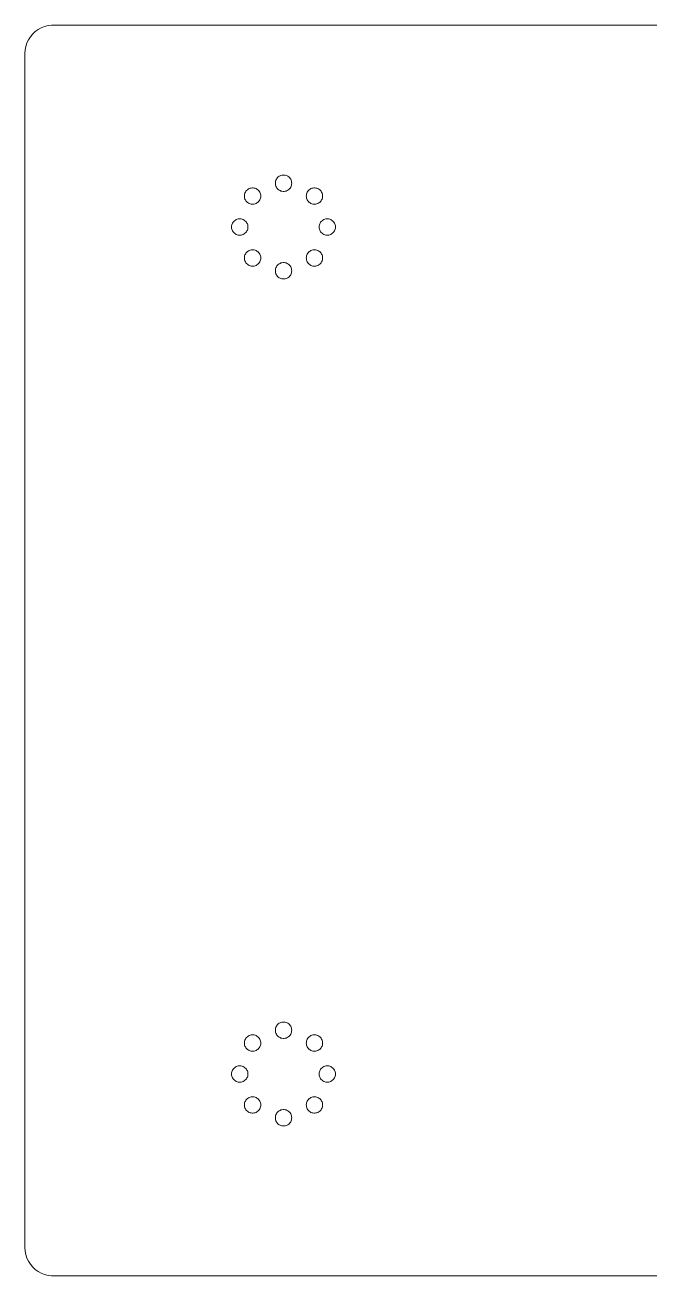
# Model space of a CAD drawing. Header units: millimetres. Extents: x -140 to 140, y -140 to 140.
# Drawn here: x -139.7 to 0, y -139.7 to 139.7 of the extents above; entities that cross this region are included whole.
import ezdxf

# ---------------------------------------------------------------- set-up
doc = ezdxf.new("R2010")
doc.units = ezdxf.units.MM
doc.layers.get('0').update_dxf_attribs({"linetype": 'CONTINUOUS', "lineweight": 0})

msp = doc.modelspace()

# ---------------------------------------------------------------- linework, layer by layer
for p, q in [((-133.35, 139.687), (-133.35, 139.7)), ((-133.35, 139.7), (133.35, 139.7)), ((-138.915, 136.409), (-138.487, 137.082)), ((-138.487, 137.082), (-137.979, 137.697)), ((-137.979, 137.697), (-137.398, 138.243)), ((-137.398, 138.243), (-136.753, 138.711)), ((-136.753, 138.711), (-136.054, 139.096)), ((-136.054, 139.096), (-135.312, 139.389)), ((-135.312, 139.389), (-134.54, 139.588)), ((-134.54, 139.588), (-133.749, 139.687)), ((-133.749, 139.687), (-133.35, 139.687)), ((-139.7, 133.35), (-139.65, 134.146)), ((-139.65, 134.146), (-139.501, 134.929)), ((-139.501, 134.929), (-139.254, 135.688)), ((-139.254, 135.688), (-138.915, 136.409)), ((-139.7, -133.35), (-139.7, 133.35)), ((-82.258, 106.163), (-82.03, 106.191)), ((-82.03, 106.191), (-81.8, 106.191)), ((-81.8, 106.191), (-81.572, 106.163)), ((-83.744, 104.366), (-83.729, 104.595)), ((-83.729, 104.137), (-83.744, 104.366)), ((-83.729, 104.595), (-83.686, 104.821)), ((-83.686, 103.911), (-83.729, 104.137)), ((-83.686, 104.821), (-83.615, 105.04)), ((-83.615, 103.693), (-83.686, 103.911)), ((-83.615, 105.04), (-83.518, 105.247)), ((-83.518, 103.485), (-83.615, 103.693)), ((-83.518, 105.247), (-83.395, 105.441)), ((-83.395, 103.291), (-83.518, 103.485)), ((-83.395, 105.441), (-83.248, 105.618)), ((-83.248, 105.618), (-83.081, 105.775)), ((-83.081, 105.775), (-82.895, 105.91)), ((-82.895, 105.91), (-82.694, 106.021)), ((-82.694, 106.021), (-82.48, 106.106)), ((-82.48, 106.106), (-82.258, 106.163)), ((-81.572, 106.163), (-81.35, 106.106)), ((-81.35, 106.106), (-81.136, 106.021)), ((-81.136, 106.021), (-80.935, 105.91)), ((-80.935, 105.91), (-80.749, 105.775)), ((-80.749, 105.775), (-80.582, 105.618)), ((-80.582, 105.618), (-80.435, 105.441)), ((-80.435, 105.441), (-80.312, 105.247)), ((-80.312, 103.485), (-80.435, 103.291)), ((-80.312, 105.247), (-80.215, 105.04)), ((-80.215, 103.693), (-80.312, 103.485)), ((-80.215, 105.04), (-80.144, 104.821)), ((-80.144, 103.911), (-80.215, 103.693)), ((-80.144, 104.821), (-80.101, 104.595)), ((-80.101, 104.137), (-80.144, 103.911)), ((-80.101, 104.595), (-80.086, 104.366)), ((-80.086, 104.366), (-80.101, 104.137)), ((-90.659, 101.502), (-90.644, 101.731)), ((-90.644, 101.273), (-90.659, 101.502)), ((-90.644, 101.731), (-90.601, 101.957)), ((-90.601, 101.047), (-90.644, 101.273)), ((-90.601, 101.957), (-90.53, 102.175)), ((-90.53, 100.829), (-90.601, 101.047)), ((-90.53, 102.175), (-90.432, 102.383)), ((-90.432, 100.621), (-90.53, 100.829)), ((-90.432, 102.383), (-90.309, 102.577)), ((-90.309, 100.427), (-90.432, 100.621)), ((-90.309, 102.577), (-90.163, 102.754)), ((-90.163, 102.754), (-89.996, 102.911)), ((-89.996, 102.911), (-89.81, 103.046)), ((-89.81, 103.046), (-89.608, 103.157)), ((-89.608, 103.157), (-89.395, 103.241)), ((-89.395, 103.241), (-89.172, 103.298)), ((-89.172, 103.298), (-88.945, 103.327)), ((-88.945, 103.327), (-88.715, 103.327)), ((-88.715, 103.327), (-88.487, 103.298)), ((-88.487, 103.298), (-88.265, 103.241)), ((-88.265, 103.241), (-88.051, 103.157)), ((-88.051, 103.157), (-87.85, 103.046)), ((-87.85, 103.046), (-87.664, 102.911)), ((-87.664, 102.911), (-87.497, 102.754)), ((-87.497, 102.754), (-87.35, 102.577)), ((-87.35, 102.577), (-87.227, 102.383)), ((-87.227, 100.621), (-87.35, 100.427)), ((-87.227, 102.383), (-87.129, 102.175)), ((-87.129, 100.829), (-87.227, 100.621)), ((-87.129, 102.175), (-87.058, 101.957)), ((-87.058, 101.047), (-87.129, 100.829)), ((-87.058, 101.957), (-87.015, 101.731)), ((-87.015, 101.273), (-87.058, 101.047)), ((-87.015, 101.731), (-87.001, 101.502)), ((-87.001, 101.502), (-87.015, 101.273)), ((-83.248, 103.114), (-83.395, 103.291)), ((-83.081, 102.957), (-83.248, 103.114)), ((-82.895, 102.822), (-83.081, 102.957)), ((-82.694, 102.712), (-82.895, 102.822)), ((-82.48, 102.627), (-82.694, 102.712)), ((-82.258, 102.57), (-82.48, 102.627)), ((-82.03, 102.541), (-82.258, 102.57)), ((-81.8, 102.541), (-82.03, 102.541)), ((-81.572, 102.57), (-81.8, 102.541)), ((-81.35, 102.627), (-81.572, 102.57)), ((-81.136, 102.712), (-81.35, 102.627)), ((-80.935, 102.822), (-81.136, 102.712)), ((-80.749, 102.957), (-80.935, 102.822)), ((-80.582, 103.114), (-80.749, 102.957)), ((-80.435, 103.291), (-80.582, 103.114)), ((-76.829, 101.502), (-76.815, 101.731)), ((-76.815, 101.273), (-76.829, 101.502)), ((-76.815, 101.731), (-76.772, 101.957)), ((-76.772, 101.047), (-76.815, 101.273)), ((-76.772, 101.957), (-76.701, 102.175)), ((-76.701, 100.829), (-76.772, 101.047)), ((-76.701, 102.175), (-76.603, 102.383)), ((-76.603, 100.621), (-76.701, 100.829)), ((-76.603, 102.383), (-76.48, 102.577)), ((-76.48, 100.427), (-76.603, 100.621)), ((-76.48, 102.577), (-76.333, 102.754)), ((-76.333, 102.754), (-76.166, 102.911)), ((-76.166, 102.911), (-75.98, 103.046)), ((-75.98, 103.046), (-75.779, 103.157)), ((-75.779, 103.157), (-75.565, 103.241)), ((-75.565, 103.241), (-75.343, 103.298)), ((-75.343, 103.298), (-75.115, 103.327)), ((-75.115, 103.327), (-74.885, 103.327)), ((-74.885, 103.327), (-74.658, 103.298)), ((-74.658, 103.298), (-74.435, 103.241)), ((-74.435, 103.241), (-74.222, 103.157)), ((-74.222, 103.157), (-74.02, 103.046)), ((-74.02, 103.046), (-73.834, 102.911)), ((-73.834, 102.911), (-73.667, 102.754)), ((-73.667, 102.754), (-73.521, 102.577)), ((-73.521, 102.577), (-73.398, 102.383)), ((-73.398, 100.621), (-73.521, 100.427)), ((-73.398, 102.383), (-73.3, 102.175)), ((-73.3, 100.829), (-73.398, 100.621)), ((-73.3, 102.175), (-73.229, 101.957)), ((-73.229, 101.047), (-73.3, 100.829)), ((-73.229, 101.957), (-73.186, 101.731)), ((-73.186, 101.273), (-73.229, 101.047)), ((-73.186, 101.731), (-73.171, 101.502)), ((-73.171, 101.502), (-73.186, 101.273)), ((-90.163, 100.25), (-90.309, 100.427)), ((-89.996, 100.093), (-90.163, 100.25)), ((-89.81, 99.958), (-89.996, 100.093)), ((-89.608, 99.847), (-89.81, 99.958)), ((-89.395, 99.763), (-89.608, 99.847)), ((-89.172, 99.706), (-89.395, 99.763)), ((-88.945, 99.677), (-89.172, 99.706)), ((-88.715, 99.677), (-88.945, 99.677)), ((-88.487, 99.706), (-88.715, 99.677)), ((-88.265, 99.763), (-88.487, 99.706)), ((-88.051, 99.847), (-88.265, 99.763)), ((-87.85, 99.958), (-88.051, 99.847)), ((-87.664, 100.093), (-87.85, 99.958)), ((-87.497, 100.25), (-87.664, 100.093)), ((-87.35, 100.427), (-87.497, 100.25)), ((-76.333, 100.25), (-76.48, 100.427)), ((-76.166, 100.093), (-76.333, 100.25)), ((-75.98, 99.958), (-76.166, 100.093)), ((-75.779, 99.847), (-75.98, 99.958)), ((-75.565, 99.763), (-75.779, 99.847)), ((-75.343, 99.706), (-75.565, 99.763)), ((-75.115, 99.677), (-75.343, 99.706)), ((-74.885, 99.677), (-75.115, 99.677)), ((-74.658, 99.706), (-74.885, 99.677)), ((-74.435, 99.763), (-74.658, 99.706)), ((-74.222, 99.847), (-74.435, 99.763)), ((-74.02, 99.958), (-74.222, 99.847)), ((-73.834, 100.093), (-74.02, 99.958)), ((-73.667, 100.25), (-73.834, 100.093)), ((-73.521, 100.427), (-73.667, 100.25)), ((-93.508, 94.816), (-93.465, 95.042)), ((-93.465, 95.042), (-93.394, 95.261)), ((-93.394, 95.261), (-93.297, 95.468)), ((-93.297, 95.468), (-93.174, 95.662)), ((-93.174, 95.662), (-93.027, 95.839)), ((-93.027, 95.839), (-92.86, 95.996)), ((-92.86, 95.996), (-92.674, 96.131)), ((-92.674, 96.131), (-92.473, 96.242)), ((-92.473, 96.242), (-92.259, 96.327)), ((-92.259, 96.327), (-92.037, 96.384)), ((-92.037, 96.384), (-91.809, 96.412)), ((-91.809, 96.412), (-91.579, 96.412)), ((-91.579, 96.412), (-91.351, 96.384)), ((-91.351, 96.384), (-91.129, 96.327)), ((-91.129, 96.327), (-90.915, 96.242)), ((-90.915, 96.242), (-90.714, 96.131)), ((-90.714, 96.131), (-90.528, 95.996)), ((-90.528, 95.996), (-90.361, 95.839)), ((-90.361, 95.839), (-90.214, 95.662)), ((-90.214, 95.662), (-90.091, 95.468)), ((-90.091, 95.468), (-89.994, 95.261)), ((-89.994, 95.261), (-89.923, 95.042)), ((-89.923, 95.042), (-89.88, 94.816)), ((-73.95, 94.816), (-73.907, 95.042)), ((-73.907, 95.042), (-73.836, 95.261)), ((-73.836, 95.261), (-73.739, 95.468)), ((-73.739, 95.468), (-73.616, 95.662)), ((-73.616, 95.662), (-73.469, 95.839)), ((-73.469, 95.839), (-73.302, 95.996)), ((-73.302, 95.996), (-73.116, 96.131)), ((-73.116, 96.131), (-72.915, 96.242)), ((-72.915, 96.242), (-72.701, 96.327)), ((-72.701, 96.327), (-72.479, 96.384)), ((-72.479, 96.384), (-72.251, 96.412)), ((-72.251, 96.412), (-72.021, 96.412)), ((-72.021, 96.412), (-71.793, 96.384)), ((-71.793, 96.384), (-71.571, 96.327)), ((-71.571, 96.327), (-71.357, 96.242)), ((-71.357, 96.242), (-71.156, 96.131)), ((-71.156, 96.131), (-70.97, 95.996)), ((-70.97, 95.996), (-70.803, 95.839)), ((-70.803, 95.839), (-70.656, 95.662)), ((-70.656, 95.662), (-70.533, 95.468)), ((-70.533, 95.468), (-70.436, 95.261)), ((-70.436, 95.261), (-70.365, 95.042)), ((-70.365, 95.042), (-70.322, 94.816)), ((-93.523, 94.587), (-93.508, 94.816)), ((-93.508, 94.358), (-93.523, 94.587)), ((-93.465, 94.132), (-93.508, 94.358)), ((-93.394, 93.914), (-93.465, 94.132)), ((-93.297, 93.706), (-93.394, 93.914)), ((-93.174, 93.512), (-93.297, 93.706)), ((-93.027, 93.335), (-93.174, 93.512)), ((-92.86, 93.178), (-93.027, 93.335)), ((-92.674, 93.043), (-92.86, 93.178)), ((-92.473, 92.933), (-92.674, 93.043)), ((-92.259, 92.848), (-92.473, 92.933)), ((-92.037, 92.791), (-92.259, 92.848)), ((-91.809, 92.762), (-92.037, 92.791)), ((-91.579, 92.762), (-91.809, 92.762)), ((-91.351, 92.791), (-91.579, 92.762)), ((-91.129, 92.848), (-91.351, 92.791)), ((-90.915, 92.933), (-91.129, 92.848)), ((-90.714, 93.043), (-90.915, 92.933)), ((-90.528, 93.178), (-90.714, 93.043)), ((-90.361, 93.335), (-90.528, 93.178)), ((-90.214, 93.512), (-90.361, 93.335)), ((-90.091, 93.706), (-90.214, 93.512)), ((-89.994, 93.914), (-90.091, 93.706)), ((-89.923, 94.132), (-89.994, 93.914)), ((-89.88, 94.358), (-89.923, 94.132)), ((-89.88, 94.816), (-89.865, 94.587)), ((-89.865, 94.587), (-89.88, 94.358)), ((-73.965, 94.587), (-73.95, 94.816)), ((-73.95, 94.358), (-73.965, 94.587)), ((-73.907, 94.132), (-73.95, 94.358)), ((-73.836, 93.914), (-73.907, 94.132)), ((-73.739, 93.706), (-73.836, 93.914)), ((-73.616, 93.512), (-73.739, 93.706)), ((-73.469, 93.335), (-73.616, 93.512)), ((-73.302, 93.178), (-73.469, 93.335)), ((-73.116, 93.043), (-73.302, 93.178)), ((-72.915, 92.933), (-73.116, 93.043)), ((-72.701, 92.848), (-72.915, 92.933)), ((-72.479, 92.791), (-72.701, 92.848)), ((-72.251, 92.762), (-72.479, 92.791)), ((-72.021, 92.762), (-72.251, 92.762)), ((-71.793, 92.791), (-72.021, 92.762)), ((-71.571, 92.848), (-71.793, 92.791)), ((-71.357, 92.933), (-71.571, 92.848)), ((-71.156, 93.043), (-71.357, 92.933)), ((-70.97, 93.178), (-71.156, 93.043)), ((-70.803, 93.335), (-70.97, 93.178)), ((-70.656, 93.512), (-70.803, 93.335)), ((-70.533, 93.706), (-70.656, 93.512)), ((-70.436, 93.914), (-70.533, 93.706)), ((-70.365, 94.132), (-70.436, 93.914)), ((-70.322, 94.358), (-70.365, 94.132)), ((-70.322, 94.816), (-70.307, 94.587)), ((-70.307, 94.587), (-70.322, 94.358)), ((-89.608, 89.327), (-89.395, 89.412)), ((-89.395, 89.412), (-89.172, 89.469)), ((-89.172, 89.469), (-88.945, 89.498)), ((-88.945, 89.498), (-88.715, 89.498)), ((-88.715, 89.498), (-88.487, 89.469)), ((-88.487, 89.469), (-88.265, 89.412)), ((-88.265, 89.412), (-88.051, 89.327)), ((-75.779, 89.327), (-75.565, 89.412)), ((-75.565, 89.412), (-75.343, 89.469)), ((-75.343, 89.469), (-75.115, 89.498)), ((-75.115, 89.498), (-74.885, 89.498)), ((-74.885, 89.498), (-74.658, 89.469)), ((-74.658, 89.469), (-74.435, 89.412)), ((-74.435, 89.412), (-74.222, 89.327)), ((-90.659, 87.672), (-90.644, 87.902)), ((-90.644, 87.443), (-90.659, 87.672)), ((-90.644, 87.902), (-90.601, 88.127)), ((-90.601, 87.218), (-90.644, 87.443)), ((-90.601, 88.127), (-90.53, 88.346)), ((-90.53, 86.999), (-90.601, 87.218)), ((-90.53, 88.346), (-90.432, 88.554)), ((-90.432, 86.791), (-90.53, 86.999)), ((-90.432, 88.554), (-90.309, 88.747)), ((-90.309, 86.598), (-90.432, 86.791)), ((-90.309, 88.747), (-90.163, 88.924)), ((-90.163, 88.924), (-89.996, 89.082)), ((-89.996, 89.082), (-89.81, 89.217)), ((-89.81, 89.217), (-89.608, 89.327)), ((-88.051, 89.327), (-87.85, 89.217)), ((-87.85, 89.217), (-87.664, 89.082)), ((-87.664, 89.082), (-87.497, 88.924)), ((-87.497, 88.924), (-87.35, 88.747)), ((-87.35, 88.747), (-87.227, 88.554)), ((-87.227, 86.791), (-87.35, 86.598)), ((-87.227, 88.554), (-87.129, 88.346)), ((-87.129, 86.999), (-87.227, 86.791)), ((-87.129, 88.346), (-87.058, 88.127)), ((-87.058, 87.218), (-87.129, 86.999)), ((-87.058, 88.127), (-87.015, 87.902)), ((-87.015, 87.443), (-87.058, 87.218)), ((-87.015, 87.902), (-87.001, 87.672)), ((-87.001, 87.672), (-87.015, 87.443)), ((-82.258, 86.605), (-82.03, 86.633)), ((-82.03, 86.633), (-81.8, 86.633)), ((-81.8, 86.633), (-81.572, 86.605)), ((-76.829, 87.672), (-76.815, 87.902)), ((-76.815, 87.443), (-76.829, 87.672)), ((-76.815, 87.902), (-76.772, 88.127)), ((-76.772, 87.218), (-76.815, 87.443)), ((-76.772, 88.127), (-76.701, 88.346)), ((-76.701, 86.999), (-76.772, 87.218)), ((-76.701, 88.346), (-76.603, 88.554)), ((-76.603, 86.791), (-76.701, 86.999)), ((-76.603, 88.554), (-76.48, 88.747)), ((-76.48, 86.598), (-76.603, 86.791)), ((-76.48, 88.747), (-76.333, 88.924)), ((-76.333, 88.924), (-76.166, 89.082)), ((-76.166, 89.082), (-75.98, 89.217)), ((-75.98, 89.217), (-75.779, 89.327)), ((-74.222, 89.327), (-74.02, 89.217)), ((-74.02, 89.217), (-73.834, 89.082)), ((-73.834, 89.082), (-73.667, 88.924)), ((-73.667, 88.924), (-73.521, 88.747)), ((-73.521, 88.747), (-73.398, 88.554)), ((-73.398, 86.791), (-73.521, 86.598)), ((-73.398, 88.554), (-73.3, 88.346)), ((-73.3, 86.999), (-73.398, 86.791)), ((-73.3, 88.346), (-73.229, 88.127)), ((-73.229, 87.218), (-73.3, 86.999)), ((-73.229, 88.127), (-73.186, 87.902)), ((-73.186, 87.443), (-73.229, 87.218)), ((-73.186, 87.902), (-73.171, 87.672)), ((-73.171, 87.672), (-73.186, 87.443)), ((-90.163, 86.421), (-90.309, 86.598)), ((-89.996, 86.263), (-90.163, 86.421)), ((-89.81, 86.128), (-89.996, 86.263)), ((-89.608, 86.018), (-89.81, 86.128)), ((-89.395, 85.933), (-89.608, 86.018)), ((-89.172, 85.876), (-89.395, 85.933)), ((-88.945, 85.847), (-89.172, 85.876)), ((-88.715, 85.847), (-88.945, 85.847)), ((-88.487, 85.876), (-88.715, 85.847)), ((-88.265, 85.933), (-88.487, 85.876)), ((-88.051, 86.018), (-88.265, 85.933)), ((-87.85, 86.128), (-88.051, 86.018)), ((-87.664, 86.263), (-87.85, 86.128)), ((-87.497, 86.421), (-87.664, 86.263)), ((-87.35, 86.598), (-87.497, 86.421)), ((-83.744, 84.808), (-83.729, 85.037)), ((-83.729, 84.579), (-83.744, 84.808)), ((-83.729, 85.037), (-83.686, 85.263)), ((-83.686, 84.353), (-83.729, 84.579)), ((-83.686, 85.263), (-83.615, 85.482)), ((-83.615, 84.135), (-83.686, 84.353)), ((-83.615, 85.482), (-83.518, 85.689)), ((-83.518, 83.927), (-83.615, 84.135)), ((-83.518, 85.689), (-83.395, 85.883)), ((-83.395, 83.733), (-83.518, 83.927)), ((-83.395, 85.883), (-83.248, 86.06)), ((-83.248, 86.06), (-83.081, 86.217)), ((-83.081, 86.217), (-82.895, 86.352)), ((-82.895, 86.352), (-82.694, 86.463)), ((-82.694, 86.463), (-82.48, 86.548)), ((-82.48, 86.548), (-82.258, 86.605)), ((-81.572, 86.605), (-81.35, 86.548)), ((-81.35, 86.548), (-81.136, 86.463)), ((-81.136, 86.463), (-80.935, 86.352)), ((-80.935, 86.352), (-80.749, 86.217)), ((-80.749, 86.217), (-80.582, 86.06)), ((-80.582, 86.06), (-80.435, 85.883)), ((-80.435, 85.883), (-80.312, 85.689)), ((-80.312, 83.927), (-80.435, 83.733)), ((-80.312, 85.689), (-80.215, 85.482)), ((-80.215, 84.135), (-80.312, 83.927)), ((-80.215, 85.482), (-80.144, 85.263)), ((-80.144, 84.353), (-80.215, 84.135)), ((-80.144, 85.263), (-80.101, 85.037)), ((-80.101, 84.579), (-80.144, 84.353)), ((-80.101, 85.037), (-80.086, 84.808)), ((-80.086, 84.808), (-80.101, 84.579)), ((-76.333, 86.421), (-76.48, 86.598)), ((-76.166, 86.263), (-76.333, 86.421)), ((-75.98, 86.128), (-76.166, 86.263)), ((-75.779, 86.018), (-75.98, 86.128)), ((-75.565, 85.933), (-75.779, 86.018)), ((-75.343, 85.876), (-75.565, 85.933)), ((-75.115, 85.847), (-75.343, 85.876)), ((-74.885, 85.847), (-75.115, 85.847)), ((-74.658, 85.876), (-74.885, 85.847)), ((-74.435, 85.933), (-74.658, 85.876)), ((-74.222, 86.018), (-74.435, 85.933)), ((-74.02, 86.128), (-74.222, 86.018)), ((-73.834, 86.263), (-74.02, 86.128)), ((-73.667, 86.421), (-73.834, 86.263)), ((-73.521, 86.598), (-73.667, 86.421)), ((-83.248, 83.556), (-83.395, 83.733)), ((-83.081, 83.399), (-83.248, 83.556)), ((-82.895, 83.264), (-83.081, 83.399)), ((-82.694, 83.154), (-82.895, 83.264)), ((-82.48, 83.069), (-82.694, 83.154)), ((-82.258, 83.012), (-82.48, 83.069)), ((-82.03, 82.983), (-82.258, 83.012)), ((-81.8, 82.983), (-82.03, 82.983)), ((-81.572, 83.012), (-81.8, 82.983)), ((-81.35, 83.069), (-81.572, 83.012)), ((-81.136, 83.154), (-81.35, 83.069)), ((-80.935, 83.264), (-81.136, 83.154)), ((-80.749, 83.399), (-80.935, 83.264)), ((-80.582, 83.556), (-80.749, 83.399)), ((-80.435, 83.733), (-80.582, 83.556)), ((-83.518, -83.927), (-83.395, -83.733)), ((-83.395, -83.733), (-83.248, -83.556)), ((-83.248, -83.556), (-83.081, -83.399)), ((-83.081, -83.399), (-82.895, -83.264)), ((-82.895, -83.264), (-82.694, -83.154)), ((-82.694, -83.154), (-82.48, -83.069)), ((-82.48, -83.069), (-82.258, -83.012)), ((-82.258, -83.012), (-82.03, -82.983)), ((-82.03, -82.983), (-81.8, -82.983)), ((-81.8, -82.983), (-81.572, -83.012)), ((-81.572, -83.012), (-81.35, -83.069)), ((-81.35, -83.069), (-81.136, -83.154)), ((-81.136, -83.154), (-80.935, -83.264)), ((-80.935, -83.264), (-80.749, -83.399)), ((-80.749, -83.399), (-80.582, -83.556)), ((-80.582, -83.556), (-80.435, -83.733)), ((-80.435, -83.733), (-80.312, -83.927)), ((-90.432, -86.791), (-90.309, -86.598)), ((-90.309, -86.598), (-90.163, -86.421)), ((-90.163, -86.421), (-89.996, -86.263)), ((-89.996, -86.263), (-89.81, -86.128)), ((-89.81, -86.128), (-89.608, -86.018)), ((-89.608, -86.018), (-89.395, -85.933)), ((-89.395, -85.933), (-89.172, -85.876)), ((-89.172, -85.876), (-88.945, -85.847)), ((-88.945, -85.847), (-88.715, -85.847)), ((-88.715, -85.847), (-88.487, -85.876)), ((-88.487, -85.876), (-88.265, -85.933)), ((-88.265, -85.933), (-88.051, -86.018)), ((-88.051, -86.018), (-87.85, -86.128)), ((-87.85, -86.128), (-87.664, -86.263)), ((-87.664, -86.263), (-87.497, -86.421)), ((-87.497, -86.421), (-87.35, -86.598)), ((-87.35, -86.598), (-87.227, -86.791)), ((-83.744, -84.808), (-83.729, -84.579)), ((-83.729, -85.037), (-83.744, -84.808)), ((-83.729, -84.579), (-83.686, -84.353)), ((-83.686, -85.263), (-83.729, -85.037)), ((-83.686, -84.353), (-83.615, -84.135)), ((-83.615, -85.482), (-83.686, -85.263)), ((-83.615, -84.135), (-83.518, -83.927)), ((-83.518, -85.689), (-83.615, -85.482)), ((-83.395, -85.883), (-83.518, -85.689)), ((-83.248, -86.06), (-83.395, -85.883)), ((-83.081, -86.217), (-83.248, -86.06)), ((-82.895, -86.352), (-83.081, -86.217)), ((-82.694, -86.463), (-82.895, -86.352)), ((-82.48, -86.548), (-82.694, -86.463)), ((-82.258, -86.605), (-82.48, -86.548)), ((-82.03, -86.633), (-82.258, -86.605)), ((-81.572, -86.605), (-81.8, -86.633)), ((-81.35, -86.548), (-81.572, -86.605)), ((-81.136, -86.463), (-81.35, -86.548)), ((-80.935, -86.352), (-81.136, -86.463)), ((-80.749, -86.217), (-80.935, -86.352)), ((-80.582, -86.06), (-80.749, -86.217)), ((-80.435, -85.883), (-80.582, -86.06)), ((-80.312, -85.689), (-80.435, -85.883)), ((-80.312, -83.927), (-80.215, -84.135)), ((-80.215, -85.482), (-80.312, -85.689)), ((-80.215, -84.135), (-80.144, -84.353)), ((-80.144, -85.263), (-80.215, -85.482)), ((-80.144, -84.353), (-80.101, -84.579)), ((-80.101, -85.037), (-80.144, -85.263)), ((-80.101, -84.579), (-80.086, -84.808)), ((-80.086, -84.808), (-80.101, -85.037)), ((-76.603, -86.791), (-76.48, -86.598)), ((-76.48, -86.598), (-76.333, -86.421)), ((-76.333, -86.421), (-76.166, -86.263)), ((-76.166, -86.263), (-75.98, -86.128)), ((-75.98, -86.128), (-75.779, -86.018)), ((-75.779, -86.018), (-75.565, -85.933)), ((-75.565, -85.933), (-75.343, -85.876)), ((-75.343, -85.876), (-75.115, -85.847)), ((-75.115, -85.847), (-74.885, -85.847)), ((-74.885, -85.847), (-74.658, -85.876)), ((-74.658, -85.876), (-74.435, -85.933)), ((-74.435, -85.933), (-74.222, -86.018)), ((-74.222, -86.018), (-74.02, -86.128)), ((-74.02, -86.128), (-73.834, -86.263)), ((-73.834, -86.263), (-73.667, -86.421)), ((-73.667, -86.421), (-73.521, -86.598)), ((-73.521, -86.598), (-73.398, -86.791)), ((-90.659, -87.672), (-90.644, -87.443)), ((-90.644, -87.902), (-90.659, -87.672)), ((-90.644, -87.443), (-90.601, -87.218)), ((-90.601, -88.127), (-90.644, -87.902)), ((-90.601, -87.218), (-90.53, -86.999)), ((-90.53, -88.346), (-90.601, -88.127)), ((-90.53, -86.999), (-90.432, -86.791)), ((-90.432, -88.554), (-90.53, -88.346)), ((-90.309, -88.747), (-90.432, -88.554)), ((-90.163, -88.924), (-90.309, -88.747)), ((-89.996, -89.082), (-90.163, -88.924)), ((-89.81, -89.217), (-89.996, -89.082)), ((-89.608, -89.327), (-89.81, -89.217)), ((-89.395, -89.412), (-89.608, -89.327)), ((-88.051, -89.327), (-88.265, -89.412)), ((-87.85, -89.217), (-88.051, -89.327)), ((-87.664, -89.082), (-87.85, -89.217)), ((-87.497, -88.924), (-87.664, -89.082)), ((-87.35, -88.747), (-87.497, -88.924)), ((-87.227, -88.554), (-87.35, -88.747)), ((-87.227, -86.791), (-87.129, -86.999)), ((-87.129, -88.346), (-87.227, -88.554)), ((-87.129, -86.999), (-87.058, -87.218)), ((-87.058, -88.127), (-87.129, -88.346)), ((-87.058, -87.218), (-87.015, -87.443)), ((-87.015, -87.902), (-87.058, -88.127)), ((-87.015, -87.443), (-87.001, -87.672)), ((-87.001, -87.672), (-87.015, -87.902)), ((-81.8, -86.633), (-82.03, -86.633)), ((-76.829, -87.672), (-76.815, -87.443)), ((-76.815, -87.902), (-76.829, -87.672)), ((-76.815, -87.443), (-76.772, -87.218)), ((-76.772, -88.127), (-76.815, -87.902)), ((-76.772, -87.218), (-76.701, -86.999)), ((-76.701, -88.346), (-76.772, -88.127)), ((-76.701, -86.999), (-76.603, -86.791)), ((-76.603, -88.554), (-76.701, -88.346)), ((-76.48, -88.747), (-76.603, -88.554)), ((-76.333, -88.924), (-76.48, -88.747)), ((-76.166, -89.082), (-76.333, -88.924)), ((-75.98, -89.217), (-76.166, -89.082)), ((-75.779, -89.327), (-75.98, -89.217)), ((-75.565, -89.412), (-75.779, -89.327)), ((-74.222, -89.327), (-74.435, -89.412)), ((-74.02, -89.217), (-74.222, -89.327)), ((-73.834, -89.082), (-74.02, -89.217)), ((-73.667, -88.924), (-73.834, -89.082)), ((-73.521, -88.747), (-73.667, -88.924)), ((-73.398, -88.554), (-73.521, -88.747)), ((-73.398, -86.791), (-73.3, -86.999)), ((-73.3, -88.346), (-73.398, -88.554)), ((-73.3, -86.999), (-73.229, -87.218)), ((-73.229, -88.127), (-73.3, -88.346)), ((-73.229, -87.218), (-73.186, -87.443)), ((-73.186, -87.902), (-73.229, -88.127)), ((-73.186, -87.443), (-73.171, -87.672)), ((-73.171, -87.672), (-73.186, -87.902)), ((-89.172, -89.469), (-89.395, -89.412)), ((-88.945, -89.498), (-89.172, -89.469)), ((-88.715, -89.498), (-88.945, -89.498)), ((-88.487, -89.469), (-88.715, -89.498)), ((-88.265, -89.412), (-88.487, -89.469)), ((-75.343, -89.469), (-75.565, -89.412)), ((-75.115, -89.498), (-75.343, -89.469)), ((-74.885, -89.498), (-75.115, -89.498)), ((-74.658, -89.469), (-74.885, -89.498)), ((-74.435, -89.412), (-74.658, -89.469)), ((-93.523, -94.587), (-93.508, -94.358)), ((-93.508, -94.816), (-93.523, -94.587)), ((-93.508, -94.358), (-93.465, -94.132)), ((-93.465, -95.042), (-93.508, -94.816)), ((-93.465, -94.132), (-93.394, -93.914)), ((-93.394, -93.914), (-93.297, -93.706)), ((-93.297, -93.706), (-93.174, -93.512)), ((-93.174, -93.512), (-93.027, -93.335)), ((-93.027, -93.335), (-92.86, -93.178)), ((-92.86, -93.178), (-92.674, -93.043)), ((-92.674, -93.043), (-92.473, -92.933)), ((-92.473, -92.933), (-92.259, -92.848)), ((-92.259, -92.848), (-92.037, -92.791)), ((-92.037, -92.791), (-91.809, -92.762)), ((-91.809, -92.762), (-91.579, -92.762)), ((-91.579, -92.762), (-91.351, -92.791)), ((-91.351, -92.791), (-91.129, -92.848)), ((-91.129, -92.848), (-90.915, -92.933)), ((-90.915, -92.933), (-90.714, -93.043)), ((-90.714, -93.043), (-90.528, -93.178)), ((-90.528, -93.178), (-90.361, -93.335)), ((-90.361, -93.335), (-90.214, -93.512)), ((-90.214, -93.512), (-90.091, -93.706)), ((-90.091, -93.706), (-89.994, -93.914)), ((-89.994, -93.914), (-89.923, -94.132)), ((-89.923, -94.132), (-89.88, -94.358)), ((-89.88, -94.816), (-89.923, -95.042)), ((-89.88, -94.358), (-89.865, -94.587)), ((-89.865, -94.587), (-89.88, -94.816)), ((-73.965, -94.587), (-73.95, -94.358)), ((-73.95, -94.816), (-73.965, -94.587)), ((-73.95, -94.358), (-73.907, -94.132)), ((-73.907, -95.042), (-73.95, -94.816)), ((-73.907, -94.132), (-73.836, -93.914)), ((-73.836, -93.914), (-73.739, -93.706)), ((-73.739, -93.706), (-73.616, -93.512)), ((-73.616, -93.512), (-73.469, -93.335)), ((-73.469, -93.335), (-73.302, -93.178)), ((-73.302, -93.178), (-73.116, -93.043)), ((-73.116, -93.043), (-72.915, -92.933)), ((-72.915, -92.933), (-72.701, -92.848)), ((-72.701, -92.848), (-72.479, -92.791)), ((-72.479, -92.791), (-72.251, -92.762)), ((-72.251, -92.762), (-72.021, -92.762)), ((-72.021, -92.762), (-71.793, -92.791)), ((-71.793, -92.791), (-71.571, -92.848)), ((-71.571, -92.848), (-71.357, -92.933)), ((-71.357, -92.933), (-71.156, -93.043)), ((-71.156, -93.043), (-70.97, -93.178)), ((-70.97, -93.178), (-70.803, -93.335)), ((-70.803, -93.335), (-70.656, -93.512)), ((-70.656, -93.512), (-70.533, -93.706)), ((-70.533, -93.706), (-70.436, -93.914)), ((-70.436, -93.914), (-70.365, -94.132)), ((-70.365, -94.132), (-70.322, -94.358)), ((-70.322, -94.816), (-70.365, -95.042)), ((-70.322, -94.358), (-70.307, -94.587)), ((-70.307, -94.587), (-70.322, -94.816)), ((-93.394, -95.261), (-93.465, -95.042)), ((-93.297, -95.468), (-93.394, -95.261)), ((-93.174, -95.662), (-93.297, -95.468)), ((-93.027, -95.839), (-93.174, -95.662)), ((-92.86, -95.996), (-93.027, -95.839)), ((-92.674, -96.131), (-92.86, -95.996)), ((-92.473, -96.242), (-92.674, -96.131)), ((-92.259, -96.327), (-92.473, -96.242)), ((-92.037, -96.384), (-92.259, -96.327)), ((-91.809, -96.412), (-92.037, -96.384)), ((-91.579, -96.412), (-91.809, -96.412)), ((-91.351, -96.384), (-91.579, -96.412)), ((-91.129, -96.327), (-91.351, -96.384)), ((-90.915, -96.242), (-91.129, -96.327)), ((-90.714, -96.131), (-90.915, -96.242)), ((-90.528, -95.996), (-90.714, -96.131)), ((-90.361, -95.839), (-90.528, -95.996)), ((-90.214, -95.662), (-90.361, -95.839)), ((-90.091, -95.468), (-90.214, -95.662)), ((-89.994, -95.261), (-90.091, -95.468)), ((-89.923, -95.042), (-89.994, -95.261)), ((-73.836, -95.261), (-73.907, -95.042)), ((-73.739, -95.468), (-73.836, -95.261)), ((-73.616, -95.662), (-73.739, -95.468)), ((-73.469, -95.839), (-73.616, -95.662)), ((-73.302, -95.996), (-73.469, -95.839)), ((-73.116, -96.131), (-73.302, -95.996)), ((-72.915, -96.242), (-73.116, -96.131)), ((-72.701, -96.327), (-72.915, -96.242)), ((-72.479, -96.384), (-72.701, -96.327)), ((-72.251, -96.412), (-72.479, -96.384)), ((-72.021, -96.412), (-72.251, -96.412)), ((-71.793, -96.384), (-72.021, -96.412)), ((-71.571, -96.327), (-71.793, -96.384)), ((-71.357, -96.242), (-71.571, -96.327)), ((-71.156, -96.131), (-71.357, -96.242)), ((-70.97, -95.996), (-71.156, -96.131)), ((-70.803, -95.839), (-70.97, -95.996)), ((-70.656, -95.662), (-70.803, -95.839)), ((-70.533, -95.468), (-70.656, -95.662)), ((-70.436, -95.261), (-70.533, -95.468)), ((-70.365, -95.042), (-70.436, -95.261)), ((-90.432, -100.621), (-90.309, -100.427)), ((-90.309, -100.427), (-90.163, -100.25)), ((-90.163, -100.25), (-89.996, -100.093)), ((-89.996, -100.093), (-89.81, -99.958)), ((-89.81, -99.958), (-89.608, -99.847)), ((-89.608, -99.847), (-89.395, -99.763)), ((-89.395, -99.763), (-89.172, -99.706)), ((-89.172, -99.706), (-88.945, -99.677)), ((-88.945, -99.677), (-88.715, -99.677)), ((-88.715, -99.677), (-88.487, -99.706)), ((-88.487, -99.706), (-88.265, -99.763)), ((-88.265, -99.763), (-88.051, -99.847)), ((-88.051, -99.847), (-87.85, -99.958)), ((-87.85, -99.958), (-87.664, -100.093)), ((-87.664, -100.093), (-87.497, -100.25)), ((-87.497, -100.25), (-87.35, -100.427)), ((-87.35, -100.427), (-87.227, -100.621)), ((-76.603, -100.621), (-76.48, -100.427)), ((-76.48, -100.427), (-76.333, -100.25)), ((-76.333, -100.25), (-76.166, -100.093)), ((-76.166, -100.093), (-75.98, -99.958)), ((-75.98, -99.958), (-75.779, -99.847)), ((-75.779, -99.847), (-75.565, -99.763)), ((-75.565, -99.763), (-75.343, -99.706)), ((-75.343, -99.706), (-75.115, -99.677)), ((-75.115, -99.677), (-74.885, -99.677)), ((-74.885, -99.677), (-74.658, -99.706)), ((-74.658, -99.706), (-74.435, -99.763)), ((-74.435, -99.763), (-74.222, -99.847)), ((-74.222, -99.847), (-74.02, -99.958)), ((-74.02, -99.958), (-73.834, -100.093)), ((-73.834, -100.093), (-73.667, -100.25)), ((-73.667, -100.25), (-73.521, -100.427)), ((-73.521, -100.427), (-73.398, -100.621)), ((-90.659, -101.502), (-90.644, -101.273)), ((-90.644, -101.731), (-90.659, -101.502)), ((-90.644, -101.273), (-90.601, -101.047)), ((-90.601, -101.957), (-90.644, -101.731)), ((-90.601, -101.047), (-90.53, -100.829)), ((-90.53, -102.175), (-90.601, -101.957)), ((-90.53, -100.829), (-90.432, -100.621)), ((-90.432, -102.383), (-90.53, -102.175)), ((-90.309, -102.577), (-90.432, -102.383)), ((-90.163, -102.754), (-90.309, -102.577)), ((-89.996, -102.911), (-90.163, -102.754)), ((-89.81, -103.046), (-89.996, -102.911)), ((-89.608, -103.157), (-89.81, -103.046)), ((-89.395, -103.241), (-89.608, -103.157)), ((-89.172, -103.298), (-89.395, -103.241)), ((-88.945, -103.327), (-89.172, -103.298)), ((-88.715, -103.327), (-88.945, -103.327)), ((-88.487, -103.298), (-88.715, -103.327)), ((-88.265, -103.241), (-88.487, -103.298)), ((-88.051, -103.157), (-88.265, -103.241)), ((-87.85, -103.046), (-88.051, -103.157)), ((-87.664, -102.911), (-87.85, -103.046)), ((-87.497, -102.754), (-87.664, -102.911)), ((-87.35, -102.577), (-87.497, -102.754)), ((-87.227, -102.383), (-87.35, -102.577)), ((-87.227, -100.621), (-87.129, -100.829)), ((-87.129, -102.175), (-87.227, -102.383)), ((-87.129, -100.829), (-87.058, -101.047)), ((-87.058, -101.957), (-87.129, -102.175)), ((-87.058, -101.047), (-87.015, -101.273)), ((-87.015, -101.731), (-87.058, -101.957)), ((-87.015, -101.273), (-87.001, -101.502)), ((-87.001, -101.502), (-87.015, -101.731)), ((-83.518, -103.485), (-83.395, -103.291)), ((-83.395, -103.291), (-83.248, -103.114)), ((-83.248, -103.114), (-83.081, -102.957)), ((-83.081, -102.957), (-82.895, -102.822)), ((-82.895, -102.822), (-82.694, -102.712)), ((-82.694, -102.712), (-82.48, -102.627)), ((-82.48, -102.627), (-82.258, -102.57)), ((-82.258, -102.57), (-82.03, -102.541)), ((-82.03, -102.541), (-81.8, -102.541)), ((-81.8, -102.541), (-81.572, -102.57)), ((-81.572, -102.57), (-81.35, -102.627)), ((-81.35, -102.627), (-81.136, -102.712)), ((-81.136, -102.712), (-80.935, -102.822)), ((-80.935, -102.822), (-80.749, -102.957)), ((-80.749, -102.957), (-80.582, -103.114)), ((-80.582, -103.114), (-80.435, -103.291)), ((-80.435, -103.291), (-80.312, -103.485)), ((-76.829, -101.502), (-76.815, -101.273)), ((-76.815, -101.731), (-76.829, -101.502)), ((-76.815, -101.273), (-76.772, -101.047)), ((-76.772, -101.957), (-76.815, -101.731)), ((-76.772, -101.047), (-76.701, -100.829)), ((-76.701, -102.175), (-76.772, -101.957)), ((-76.701, -100.829), (-76.603, -100.621)), ((-76.603, -102.383), (-76.701, -102.175)), ((-76.48, -102.577), (-76.603, -102.383)), ((-76.333, -102.754), (-76.48, -102.577)), ((-76.166, -102.911), (-76.333, -102.754)), ((-75.98, -103.046), (-76.166, -102.911)), ((-75.779, -103.157), (-75.98, -103.046)), ((-75.565, -103.241), (-75.779, -103.157)), ((-75.343, -103.298), (-75.565, -103.241)), ((-75.115, -103.327), (-75.343, -103.298)), ((-74.885, -103.327), (-75.115, -103.327)), ((-74.658, -103.298), (-74.885, -103.327)), ((-74.435, -103.241), (-74.658, -103.298)), ((-74.222, -103.157), (-74.435, -103.241)), ((-74.02, -103.046), (-74.222, -103.157)), ((-73.834, -102.911), (-74.02, -103.046)), ((-73.667, -102.754), (-73.834, -102.911)), ((-73.521, -102.577), (-73.667, -102.754)), ((-73.398, -102.383), (-73.521, -102.577)), ((-73.398, -100.621), (-73.3, -100.829)), ((-73.3, -102.175), (-73.398, -102.383)), ((-73.3, -100.829), (-73.229, -101.047)), ((-73.229, -101.957), (-73.3, -102.175)), ((-73.229, -101.047), (-73.186, -101.273)), ((-73.186, -101.731), (-73.229, -101.957)), ((-73.186, -101.273), (-73.171, -101.502)), ((-73.171, -101.502), (-73.186, -101.731)), ((-83.744, -104.366), (-83.729, -104.137)), ((-83.729, -104.595), (-83.744, -104.366)), ((-83.729, -104.137), (-83.686, -103.911)), ((-83.686, -104.821), (-83.729, -104.595)), ((-83.686, -103.911), (-83.615, -103.693)), ((-83.615, -105.04), (-83.686, -104.821)), ((-83.615, -103.693), (-83.518, -103.485)), ((-83.518, -105.247), (-83.615, -105.04)), ((-83.395, -105.441), (-83.518, -105.247)), ((-83.248, -105.618), (-83.395, -105.441)), ((-83.081, -105.775), (-83.248, -105.618)), ((-82.895, -105.91), (-83.081, -105.775)), ((-82.694, -106.021), (-82.895, -105.91)), ((-82.48, -106.106), (-82.694, -106.021)), ((-82.258, -106.163), (-82.48, -106.106)), ((-82.03, -106.191), (-82.258, -106.163)), ((-81.572, -106.163), (-81.8, -106.191)), ((-81.35, -106.106), (-81.572, -106.163)), ((-81.136, -106.021), (-81.35, -106.106)), ((-80.935, -105.91), (-81.136, -106.021)), ((-80.749, -105.775), (-80.935, -105.91)), ((-80.582, -105.618), (-80.749, -105.775)), ((-80.435, -105.441), (-80.582, -105.618)), ((-80.312, -105.247), (-80.435, -105.441)), ((-80.312, -103.485), (-80.215, -103.693)), ((-80.215, -105.04), (-80.312, -105.247)), ((-80.215, -103.693), (-80.144, -103.911)), ((-80.144, -104.821), (-80.215, -105.04)), ((-80.144, -103.911), (-80.101, -104.137)), ((-80.101, -104.595), (-80.144, -104.821)), ((-80.101, -104.137), (-80.086, -104.366)), ((-80.086, -104.366), (-80.101, -104.595)), ((-81.8, -106.191), (-82.03, -106.191)), ((-139.65, -134.146), (-139.7, -133.35)), ((-139.501, -134.929), (-139.65, -134.146)), ((-139.254, -135.688), (-139.501, -134.929)), ((-138.915, -136.409), (-139.254, -135.688)), ((-138.487, -137.082), (-138.915, -136.409)), ((-137.979, -137.697), (-138.487, -137.082)), ((-137.398, -138.243), (-137.979, -137.697)), ((-136.753, -138.711), (-137.398, -138.243)), ((-136.054, -139.096), (-136.753, -138.711)), ((-135.312, -139.389), (-136.054, -139.096)), ((-134.54, -139.588), (-135.312, -139.389)), ((-133.749, -139.687), (-134.54, -139.588)), ((-133.35, -139.687), (-133.749, -139.687)), ((-133.35, -139.7), (-133.35, -139.687)), ((133.35, -139.7), (-133.35, -139.7))]:
    msp.add_line(p, q)

doc.saveas('drawing.dxf')
